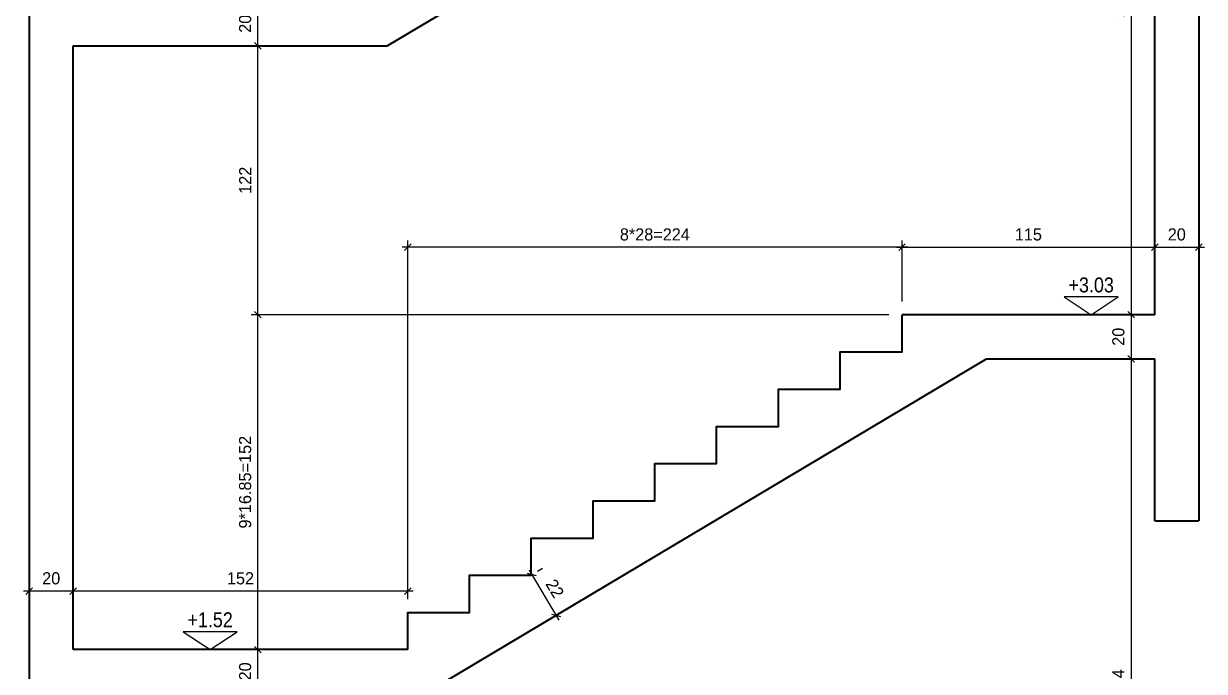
# Model space of a CAD drawing. Header units: inches. Extents: x -5298 to 11252, y 8210 to 22495.
# Drawn here: x 8395 to 8930, y 16199 to 16492 of the extents above; entities that cross this region are included whole.
import ezdxf
from ezdxf.enums import TextEntityAlignment as Align

# ---------------------------------------------------------------- set-up
doc = ezdxf.new("R2010")
doc.units = ezdxf.units.IN
doc.header["$LTSCALE"] = 55
doc.header["$MEASUREMENT"] = 0
doc.layers.get('Defpoints').update_dxf_attribs({"color": 40})
for name, color, linetype in [('BEAM', 3, 'Continuous'), ('dim', 2, 'Continuous'), ('otm-text', 1, 'Continuous'), ('P-lines', 3, 'Continuous')]:
    doc.layers.add(name, color=color, linetype=linetype)
doc.layers.add('W-Conc', color=3, linetype='Continuous', lineweight=40)
doc.styles.add('danmm', font='danmm.shx', dxfattribs={"width": 0.9})
doc.styles.add('HEBTXT', font='hebtxt-weld.shx')
doc.styles.add('ROMANS', font='romans')
doc.dimstyles.new('25', dxfattribs={"dimtxt": 5.5, "dimasz": 3, "dimexe": 3, "dimexo": 6, "dimgap": 3, "dimtad": 1, "dimdec": 0, "dimrnd": 0.5, "dimdsep": 46, "dimtxsty": 'HEBTXT', "dimblk1": 'OBLIQUE', "dimblk2": 'OBLIQUE', "dimsah": 1, "dimcen": 1, "dimdle": 2.5, "dimclre": 9, "dimclrt": 3, "dimadec": 0, "dimazin": 0, "dimtfac": 1, "dimtdec": 0, "dimtix": 1, "dimtmove": 2, "dimatfit": 3, "dimldrblk": 'OBLIQUE', "dimfxl": 1, "dimtolj": 1, "dimarcsym": 0})

# ---------------------------------------------------------------- blocks, each defined once
blk = doc.blocks.new('MF1')
blk.add_lwpolyline([(30, 20), (0, 0), (-30, 20)], close=True)
at = {"style": 'ROMANS'}
blk.add_attdef('0', text='', height=6, dxfattribs=at).set_placement((0, 25), align=Align.CENTER)
blk = doc.blocks.new('_OBLIQUE')
at = {"color": 0, "linetype": 'ByBlock'}
blk.add_line((-0.5, -0.5), (0.5, 0.5), dxfattribs=at)
blk = doc.blocks.new('*D1337')
at = {"layer": 'Defpoints', "color": 0, "linetype": 'Continuous', "ltscale": 5, "transparency": 16777216}
for p in [(8625.33, 16242.51, -0.82), (8636.23, 16224.2, -0.82), (8636.54, 16224.38)]:
    blk.add_point(p, dxfattribs=at)
at = {"layer": 'dim', "color": 0, "linetype": 'Continuous', "lineweight": -2, "ltscale": 5, "transparency": 16777216}
blk.add_line((8624.36, 16244.84), (8637.82, 16222.23), dxfattribs=at)
at = {"layer": 'dim', "color": 9, "linetype": 'Continuous', "lineweight": -2, "ltscale": 5, "transparency": 16777216}
for p, q in [((8630.48, 16245.58), (8628.21, 16244.23)), ((8641.38, 16227.27), (8639.12, 16225.92))]:
    blk.add_line(p, q, dxfattribs=at)
at = {"layer": 'dim', "color": 0, "linetype": 'Continuous', "lineweight": -2, "ltscale": 5, "transparency": 16777216, "xscale": 3, "yscale": 3, "zscale": 3}
for p, rotation in [((8625.64, 16242.7), 120.7677557353202), ((8636.54, 16224.38), 300.7677557353202)]:
    blk.add_blockref('_OBLIQUE', p, dxfattribs=dict(at, rotation=rotation))
at = {"layer": 'dim', "color": 3, "linetype": 'Continuous', "ltscale": 5, "transparency": 16777216, "insert": (8636.03, 16236.48), "char_height": 5.5, "attachment_point": 5, "rotation": 300.7678, "style": 'HEBTXT'}
blk.add_mtext('\\A1;22', dxfattribs=at)
blk = doc.blocks.new('*D1440')
at = {"layer": 'Defpoints', "color": 0, "linetype": 'Continuous', "ltscale": 5, "transparency": 16777216}
for p in [(8501.44, 16208.81), (8508.61, 16208.81, -0.31), (8509.35, 16189.16, -0.5)]:
    blk.add_point(p, dxfattribs=at)
at = {"layer": 'dim', "color": 0, "linetype": 'Continuous', "lineweight": -2, "ltscale": 5, "transparency": 16777216}
blk.add_line((8501.44, 16186.66), (8501.44, 16211.31), dxfattribs=at)
at = {"layer": 'dim', "color": 9, "linetype": 'Continuous', "lineweight": -2, "ltscale": 5, "transparency": 16777216}
for p, q in [((8502.61, 16208.81), (8498.44, 16208.81)), ((8503.35, 16189.16), (8498.44, 16189.16))]:
    blk.add_line(p, q, dxfattribs=at)
at = {"layer": 'dim', "color": 0, "linetype": 'Continuous', "lineweight": -2, "ltscale": 5, "transparency": 16777216, "xscale": 3, "yscale": 3, "zscale": 3}
for p, rotation in [((8501.44, 16208.81), 90), ((8501.44, 16189.16), 270)]:
    blk.add_blockref('_OBLIQUE', p, dxfattribs=dict(at, rotation=rotation))
at = {"layer": 'dim', "color": 3, "linetype": 'Continuous', "ltscale": 5, "transparency": 16777216, "insert": (8495.69, 16198.98), "char_height": 5.5, "attachment_point": 5, "rotation": 90, "style": 'HEBTXT'}
blk.add_mtext('\\A1;20', dxfattribs=at)
blk = doc.blocks.new('*D1441')
at = {"layer": 'Defpoints', "color": 0, "linetype": 'Continuous', "ltscale": 5, "transparency": 16777216}
for p in [(8501.44, 16360.46), (8793.3, 16360.46, 0.34), (8508.61, 16208.81, -0.31)]:
    blk.add_point(p, dxfattribs=at)
at = {"layer": 'dim', "color": 9, "linetype": 'Continuous', "lineweight": -2, "ltscale": 5, "transparency": 16777216}
for p, q in [((8787.3, 16360.46), (8498.44, 16360.46)), ((8502.61, 16208.81), (8498.44, 16208.81))]:
    blk.add_line(p, q, dxfattribs=at)
at = {"layer": 'dim', "color": 0, "linetype": 'Continuous', "lineweight": -2, "ltscale": 5, "transparency": 16777216}
blk.add_line((8501.44, 16206.31), (8501.44, 16362.96), dxfattribs=at)
at = {"layer": 'dim', "color": 0, "linetype": 'Continuous', "lineweight": -2, "ltscale": 5, "transparency": 16777216, "xscale": 3, "yscale": 3, "zscale": 3}
for p, rotation in [((8501.44, 16360.46), 90), ((8501.44, 16208.81), 270)]:
    blk.add_blockref('_OBLIQUE', p, dxfattribs=dict(at, rotation=rotation))
at = {"layer": 'dim', "color": 3, "linetype": 'Continuous', "ltscale": 5, "transparency": 16777216, "insert": (8495.69, 16284.63), "char_height": 5.5, "attachment_point": 5, "rotation": 90, "style": 'HEBTXT'}
blk.add_mtext('\\A1;9*16.85=152', dxfattribs=at)
blk = doc.blocks.new('*D1442')
at = {"layer": 'Defpoints', "color": 0, "linetype": 'Continuous', "ltscale": 5, "transparency": 16777216}
for p in [(8501.44, 16482.16), (8508.98, 16482.16, 0), (8793.3, 16360.46, 0.34)]:
    blk.add_point(p, dxfattribs=at)
at = {"layer": 'dim', "color": 0, "linetype": 'Continuous', "lineweight": -2, "ltscale": 5, "transparency": 16777216}
blk.add_line((8501.44, 16357.96), (8501.44, 16484.66), dxfattribs=at)
at = {"layer": 'dim', "color": 9, "linetype": 'Continuous', "lineweight": -2, "ltscale": 5, "transparency": 16777216}
for p, q in [((8502.98, 16482.16), (8498.44, 16482.16)), ((8787.3, 16360.46), (8498.44, 16360.46))]:
    blk.add_line(p, q, dxfattribs=at)
at = {"layer": 'dim', "color": 0, "linetype": 'Continuous', "lineweight": -2, "ltscale": 5, "transparency": 16777216, "xscale": 3, "yscale": 3, "zscale": 3}
for p, rotation in [((8501.44, 16482.16), 90), ((8501.44, 16360.46), 270)]:
    blk.add_blockref('_OBLIQUE', p, dxfattribs=dict(at, rotation=rotation))
at = {"layer": 'dim', "color": 3, "linetype": 'Continuous', "ltscale": 5, "transparency": 16777216, "insert": (8495.69, 16421.31), "char_height": 5.5, "attachment_point": 5, "rotation": 90, "style": 'HEBTXT'}
blk.add_mtext('\\A1;122', dxfattribs=at)
blk = doc.blocks.new('*D1431')
at = {"layer": 'Defpoints', "color": 0, "linetype": 'Continuous', "ltscale": 5, "transparency": 16777216}
for p in [(8501.44, 16502.16), (8509.6, 16502.16, 0.34), (8508.98, 16482.16, 0)]:
    blk.add_point(p, dxfattribs=at)
at = {"layer": 'dim', "color": 9, "linetype": 'Continuous', "lineweight": -2, "ltscale": 5, "transparency": 16777216}
for p, q in [((8503.6, 16502.16), (8498.44, 16502.16)), ((8502.98, 16482.16), (8498.44, 16482.16))]:
    blk.add_line(p, q, dxfattribs=at)
at = {"layer": 'dim', "color": 0, "linetype": 'Continuous', "lineweight": -2, "ltscale": 5, "transparency": 16777216}
blk.add_line((8501.44, 16479.66), (8501.44, 16504.66), dxfattribs=at)
at = {"layer": 'dim', "color": 0, "linetype": 'Continuous', "lineweight": -2, "ltscale": 5, "transparency": 16777216, "xscale": 3, "yscale": 3, "zscale": 3}
for p, rotation in [((8501.44, 16502.16), 90), ((8501.44, 16482.16), 270)]:
    blk.add_blockref('_OBLIQUE', p, dxfattribs=dict(at, rotation=rotation))
at = {"layer": 'dim', "color": 3, "linetype": 'Continuous', "ltscale": 5, "transparency": 16777216, "insert": (8495.69, 16492.16), "char_height": 5.5, "attachment_point": 5, "rotation": 90, "style": 'HEBTXT'}
blk.add_mtext('\\A1;20', dxfattribs=at)
blk = doc.blocks.new('*D1463')
at = {"layer": 'Defpoints', "color": 0, "linetype": 'Continuous', "ltscale": 5, "transparency": 16777216}
for p in [(8897.62, 16642.16, -0.16), (8897.11, 16360.46), (8903.8, 16360.46, 0.34)]:
    blk.add_point(p, dxfattribs=at)
at = {"layer": 'dim', "color": 0, "linetype": 'Continuous', "lineweight": -2, "ltscale": 5, "transparency": 16777216}
blk.add_line((8897.11, 16644.66), (8897.11, 16357.96), dxfattribs=at)
at = {"layer": 'dim', "color": 9, "linetype": 'Continuous', "lineweight": -2, "ltscale": 5, "transparency": 16777216}
for p, q in [((8891.62, 16642.16), (8894.11, 16642.16)), ((8897.8, 16360.46), (8894.11, 16360.46))]:
    blk.add_line(p, q, dxfattribs=at)
at = {"layer": 'dim', "color": 0, "linetype": 'Continuous', "lineweight": -2, "ltscale": 5, "transparency": 16777216, "xscale": 3, "yscale": 3, "zscale": 3}
for p, rotation in [((8897.11, 16642.16), 90), ((8897.11, 16360.46), 270)]:
    blk.add_blockref('_OBLIQUE', p, dxfattribs=dict(at, rotation=rotation))
at = {"layer": 'dim', "color": 3, "linetype": 'Continuous', "ltscale": 5, "transparency": 16777216, "insert": (8891.36, 16501.31), "char_height": 5.5, "attachment_point": 5, "rotation": 90, "style": 'HEBTXT'}
blk.add_mtext('\\A1;282', dxfattribs=at)
blk = doc.blocks.new('*D1464')
at = {"layer": 'Defpoints', "color": 0, "linetype": 'Continuous', "ltscale": 5, "transparency": 16777216}
for p in [(8903.8, 16360.46, 0.34), (8897.11, 16340.46), (8899.51, 16340.46, 0.35)]:
    blk.add_point(p, dxfattribs=at)
at = {"layer": 'dim', "color": 9, "linetype": 'Continuous', "lineweight": -2, "ltscale": 5, "transparency": 16777216}
for p, q in [((8897.8, 16360.46), (8894.11, 16360.46)), ((8893.51, 16340.46), (8894.11, 16340.46))]:
    blk.add_line(p, q, dxfattribs=at)
at = {"layer": 'dim', "color": 0, "linetype": 'Continuous', "lineweight": -2, "ltscale": 5, "transparency": 16777216}
blk.add_line((8897.11, 16362.96), (8897.11, 16337.96), dxfattribs=at)
at = {"layer": 'dim', "color": 0, "linetype": 'Continuous', "lineweight": -2, "ltscale": 5, "transparency": 16777216, "xscale": 3, "yscale": 3, "zscale": 3}
for p, rotation in [((8897.11, 16360.46), 90), ((8897.11, 16340.46), 270)]:
    blk.add_blockref('_OBLIQUE', p, dxfattribs=dict(at, rotation=rotation))
at = {"layer": 'dim', "color": 3, "linetype": 'Continuous', "ltscale": 5, "transparency": 16777216, "insert": (8891.36, 16350.46), "char_height": 5.5, "attachment_point": 5, "rotation": 90, "style": 'HEBTXT'}
blk.add_mtext('\\A1;20', dxfattribs=at)
blk = doc.blocks.new('*D1465')
at = {"layer": 'Defpoints', "color": 0, "linetype": 'Continuous', "ltscale": 5, "transparency": 16777216}
for p in [(8899.51, 16340.46, 0.35), (8897.11, 16047.16), (8902.25, 16047.16, -0.31)]:
    blk.add_point(p, dxfattribs=at)
at = {"layer": 'dim', "color": 9, "linetype": 'Continuous', "lineweight": -2, "ltscale": 5, "transparency": 16777216}
for p, q in [((8893.51, 16340.46), (8894.11, 16340.46)), ((8896.25, 16047.16), (8894.11, 16047.16))]:
    blk.add_line(p, q, dxfattribs=at)
at = {"layer": 'dim', "color": 0, "linetype": 'Continuous', "lineweight": -2, "ltscale": 5, "transparency": 16777216}
blk.add_line((8897.11, 16342.96), (8897.11, 16044.66), dxfattribs=at)
at = {"layer": 'dim', "color": 0, "linetype": 'Continuous', "lineweight": -2, "ltscale": 5, "transparency": 16777216, "xscale": 3, "yscale": 3, "zscale": 3}
for p, rotation in [((8897.11, 16340.46), 90), ((8897.11, 16047.16), 270)]:
    blk.add_blockref('_OBLIQUE', p, dxfattribs=dict(at, rotation=rotation))
at = {"layer": 'dim', "color": 3, "linetype": 'Continuous', "ltscale": 5, "transparency": 16777216, "insert": (8891.36, 16193.81), "char_height": 5.5, "attachment_point": 5, "rotation": 90, "style": 'HEBTXT'}
blk.add_mtext('\\A1;294', dxfattribs=at)
blk = doc.blocks.new('*D1478')
at = {"layer": 'Defpoints', "color": 0, "linetype": 'Continuous', "ltscale": 5, "transparency": 16777216}
for p in [(8907.81, 16391.01), (8907.81, 16372.27, 0.34), (8793.3, 16360.46, -0.82)]:
    blk.add_point(p, dxfattribs=at)
at = {"layer": 'dim', "color": 9, "linetype": 'Continuous', "lineweight": -2, "ltscale": 5, "transparency": 16777216}
for p, q in [((8793.3, 16366.46), (8793.3, 16394.01)), ((8907.81, 16378.27), (8907.81, 16394.01))]:
    blk.add_line(p, q, dxfattribs=at)
at = {"layer": 'dim', "color": 0, "linetype": 'Continuous', "lineweight": -2, "ltscale": 5, "transparency": 16777216}
blk.add_line((8790.8, 16391.01), (8910.31, 16391.01), dxfattribs=at)
at = {"layer": 'dim', "color": 0, "linetype": 'Continuous', "lineweight": -2, "ltscale": 5, "transparency": 16777216, "xscale": 3, "yscale": 3, "zscale": 3, "rotation": 180}
blk.add_blockref('_OBLIQUE', (8793.3, 16391.01), dxfattribs=at)
at = {"layer": 'dim', "color": 0, "linetype": 'Continuous', "lineweight": -2, "ltscale": 5, "transparency": 16777216, "xscale": 3, "yscale": 3, "zscale": 3}
blk.add_blockref('_OBLIQUE', (8907.81, 16391.01), dxfattribs=at)
at = {"layer": 'dim', "color": 3, "linetype": 'Continuous', "ltscale": 5, "transparency": 16777216, "insert": (8850.56, 16396.76), "char_height": 5.5, "attachment_point": 5, "style": 'HEBTXT'}
blk.add_mtext('\\A1;115', dxfattribs=at)
blk = doc.blocks.new('*D1479')
at = {"layer": 'Defpoints', "color": 0, "linetype": 'Continuous', "ltscale": 5, "transparency": 16777216}
for p in [(8927.81, 16391.01), (8927.81, 16380.82, 0.38), (8907.81, 16372.27, 0.34)]:
    blk.add_point(p, dxfattribs=at)
at = {"layer": 'dim', "color": 9, "linetype": 'Continuous', "lineweight": -2, "ltscale": 5, "transparency": 16777216}
for p, q in [((8907.81, 16378.27), (8907.81, 16394.01)), ((8927.81, 16386.82), (8927.81, 16394.01))]:
    blk.add_line(p, q, dxfattribs=at)
at = {"layer": 'dim', "color": 0, "linetype": 'Continuous', "lineweight": -2, "ltscale": 5, "transparency": 16777216}
blk.add_line((8905.31, 16391.01), (8930.31, 16391.01), dxfattribs=at)
at = {"layer": 'dim', "color": 0, "linetype": 'Continuous', "lineweight": -2, "ltscale": 5, "transparency": 16777216, "xscale": 3, "yscale": 3, "zscale": 3, "rotation": 180}
blk.add_blockref('_OBLIQUE', (8907.81, 16391.01), dxfattribs=at)
at = {"layer": 'dim', "color": 0, "linetype": 'Continuous', "lineweight": -2, "ltscale": 5, "transparency": 16777216, "xscale": 3, "yscale": 3, "zscale": 3}
blk.add_blockref('_OBLIQUE', (8927.81, 16391.01), dxfattribs=at)
at = {"layer": 'dim', "color": 3, "linetype": 'Continuous', "ltscale": 5, "transparency": 16777216, "insert": (8917.81, 16396.76), "char_height": 5.5, "attachment_point": 5, "style": 'HEBTXT'}
blk.add_mtext('\\A1;20', dxfattribs=at)
blk = doc.blocks.new('*D1480')
at = {"layer": 'Defpoints', "color": 0, "linetype": 'Continuous', "ltscale": 5, "transparency": 16777216}
for p in [(8569.33, 16391.01), (8793.3, 16360.46, -0.82), (8569.33, 16225.66, -0.82)]:
    blk.add_point(p, dxfattribs=at)
at = {"layer": 'dim', "color": 9, "linetype": 'Continuous', "lineweight": -2, "ltscale": 5, "transparency": 16777216}
for p, q in [((8569.33, 16231.66), (8569.33, 16394.01)), ((8793.3, 16366.46), (8793.3, 16394.01))]:
    blk.add_line(p, q, dxfattribs=at)
at = {"layer": 'dim', "color": 0, "linetype": 'Continuous', "lineweight": -2, "ltscale": 5, "transparency": 16777216}
blk.add_line((8795.8, 16391.01), (8566.83, 16391.01), dxfattribs=at)
at = {"layer": 'dim', "color": 0, "linetype": 'Continuous', "lineweight": -2, "ltscale": 5, "transparency": 16777216, "xscale": 3, "yscale": 3, "zscale": 3, "rotation": 180}
blk.add_blockref('_OBLIQUE', (8569.33, 16391.01), dxfattribs=at)
at = {"layer": 'dim', "color": 0, "linetype": 'Continuous', "lineweight": -2, "ltscale": 5, "transparency": 16777216, "xscale": 3, "yscale": 3, "zscale": 3}
blk.add_blockref('_OBLIQUE', (8793.3, 16391.01), dxfattribs=at)
at = {"layer": 'dim', "color": 3, "linetype": 'Continuous', "ltscale": 5, "transparency": 16777216, "insert": (8681.32, 16396.76), "char_height": 5.5, "attachment_point": 5, "style": 'HEBTXT'}
blk.add_mtext('\\A1;8*28=224', dxfattribs=at)
blk = doc.blocks.new('*D1481')
at = {"layer": 'Defpoints', "color": 0, "linetype": 'Continuous', "ltscale": 5, "transparency": 16777216}
for p in [(8417.81, 16235.33), (8417.81, 16223.03, 0.05), (8569.33, 16225.66, -0.82)]:
    blk.add_point(p, dxfattribs=at)
at = {"layer": 'dim', "color": 9, "linetype": 'Continuous', "lineweight": -2, "ltscale": 5, "transparency": 16777216}
for p, q in [((8417.81, 16229.03), (8417.81, 16238.33)), ((8569.33, 16231.66), (8569.33, 16238.33))]:
    blk.add_line(p, q, dxfattribs=at)
at = {"layer": 'dim', "color": 0, "linetype": 'Continuous', "lineweight": -2, "ltscale": 5, "transparency": 16777216}
blk.add_line((8571.83, 16235.33), (8415.31, 16235.33), dxfattribs=at)
at = {"layer": 'dim', "color": 0, "linetype": 'Continuous', "lineweight": -2, "ltscale": 5, "transparency": 16777216, "xscale": 3, "yscale": 3, "zscale": 3, "rotation": 180}
blk.add_blockref('_OBLIQUE', (8417.81, 16235.33), dxfattribs=at)
at = {"layer": 'dim', "color": 0, "linetype": 'Continuous', "lineweight": -2, "ltscale": 5, "transparency": 16777216, "xscale": 3, "yscale": 3, "zscale": 3}
blk.add_blockref('_OBLIQUE', (8569.33, 16235.33), dxfattribs=at)
at = {"layer": 'dim', "color": 3, "linetype": 'Continuous', "ltscale": 5, "transparency": 16777216, "insert": (8493.57, 16241.08), "char_height": 5.5, "attachment_point": 5, "style": 'HEBTXT'}
blk.add_mtext('\\A1;152', dxfattribs=at)
blk = doc.blocks.new('*D1482')
at = {"layer": 'Defpoints', "color": 0, "linetype": 'Continuous', "ltscale": 5, "transparency": 16777216}
for p in [(8397.81, 16235.33), (8397.81, 16222.82, 0.04), (8417.81, 16223.03, 0.05)]:
    blk.add_point(p, dxfattribs=at)
at = {"layer": 'dim', "color": 9, "linetype": 'Continuous', "lineweight": -2, "ltscale": 5, "transparency": 16777216}
for p, q in [((8397.81, 16228.82), (8397.81, 16238.33)), ((8417.81, 16229.03), (8417.81, 16238.33))]:
    blk.add_line(p, q, dxfattribs=at)
at = {"layer": 'dim', "color": 0, "linetype": 'Continuous', "lineweight": -2, "ltscale": 5, "transparency": 16777216}
blk.add_line((8420.31, 16235.33), (8395.31, 16235.33), dxfattribs=at)
at = {"layer": 'dim', "color": 0, "linetype": 'Continuous', "lineweight": -2, "ltscale": 5, "transparency": 16777216, "xscale": 3, "yscale": 3, "zscale": 3, "rotation": 180}
blk.add_blockref('_OBLIQUE', (8397.81, 16235.33), dxfattribs=at)
at = {"layer": 'dim', "color": 0, "linetype": 'Continuous', "lineweight": -2, "ltscale": 5, "transparency": 16777216, "xscale": 3, "yscale": 3, "zscale": 3}
blk.add_blockref('_OBLIQUE', (8417.81, 16235.33), dxfattribs=at)
at = {"layer": 'dim', "color": 3, "linetype": 'Continuous', "ltscale": 5, "transparency": 16777216, "insert": (8407.81, 16241.08), "char_height": 5.5, "attachment_point": 5, "style": 'HEBTXT'}
blk.add_mtext('\\A1;20', dxfattribs=at)

msp = doc.modelspace()

# ---------------------------------------------------------------- linework, layer by layer
at = {"layer": 'BEAM', "linetype": 'Continuous'}
for points, elevation in [([(8417.81, 16482.16), (8559.97, 16482.16)], -0.45), ([(8907.81, 16340.46), (8831.51, 16340.46)], -0.11)]:
    msp.add_lwpolyline(points, dxfattribs=dict(at, elevation=elevation))
at = {"layer": 'W-Conc', "ltscale": 5}
for p, q in [((8397.81, 16869.68, -0.47), (8397.81, 15127.16, -0.3)), ((8927.81, 16869.68, -0.1), (8927.81, 16267.16, -0.06)), ((8559.97, 16482.16, -0.62), (8828.72, 16642.16, -0.62)), ((8907.81, 16360.46, -0.11), (8907.81, 16642.16, -0.14)), ((8417.81, 16208.81, -0.4), (8417.81, 16482.16, -0.43)), ((8577.38, 16189.16, -1.27), (8831.51, 16340.46, -1.27)), ((8907.81, 16267.16, -0.1), (8907.81, 16340.46, -0.11)), ((8907.81, 16267.16, -0.95), (8927.81, 16267.16, -0.95))]:
    msp.add_line(p, q, dxfattribs=at)
for points, elevation in [([(8569.33, 16208.81), (8569.33, 16225.66), (8597.33, 16225.66), (8597.33, 16242.51), (8625.33, 16242.51), (8625.33, 16259.36), (8653.33, 16259.36), (8653.33, 16276.21), (8681.32, 16276.21), (8681.32, 16293.06), (8709.32, 16293.06), (8709.32, 16309.91), (8737.33, 16309.91), (8737.31, 16326.76), (8765.31, 16326.76), (8765.33, 16343.61), (8793.3, 16343.61), (8793.3, 16360.46)], -1.27), ([(8907.81, 16360.46), (8793.3, 16360.46)], -0.11), ([(8569.33, 16208.81), (8417.81, 16208.81)], -0.76)]:
    msp.add_lwpolyline(points, dxfattribs=dict(at, elevation=elevation))
for points in [[(8417.81, 16482.16, -0.45), (8559.97, 16482.16, -0.45)], [(8831.51, 16340.46, -0.33), (8907.81, 16340.46, -0.11)]]:
    msp.add_polyline3d(points, dxfattribs=at)

# ---------------------------------------------------------------- block references
at = {"layer": 'P-lines', "color": 3}
ref = msp.add_blockref('MF1', (8879.02, 16360.39, -0.11), dxfattribs=dict(at, xscale=-0.4065600000089035, yscale=0.4065600000089035, zscale=0.4065600000089035))
ref.add_attrib('-3.25', '+3.03', dxfattribs={"layer": 'otm-text', "height": 6.75, "style": 'danmm', "width": 0.9}).set_placement((8879.02, 16370.55, -0.11), align=Align.CENTER)
ref = msp.add_blockref('MF1', (8479.81, 16208.81, -0.76), dxfattribs=dict(at, xscale=-0.4065600000089035, yscale=0.4065600000089035, zscale=0.4065600000089035))
ref.add_attrib('-3.25', '+1.52', dxfattribs={"layer": 'otm-text', "height": 6.75, "style": 'danmm', "width": 0.9}).set_placement((8479.81, 16218.97, -0.76), align=Align.CENTER)

# ---------------------------------------------------------------- dimensions: what is measured, and where the dimension line sits
at = {"layer": 'dim', "linetype": 'Continuous', "ltscale": 5}
for base, p1, p2, picture, middle in [((8897.11, 16360.46, -0.45), (8897.62, 16642.16, -0.62), (8903.8, 16360.46, -0.11), '*D1463', (8891.36, 16501.31, -0.45)), ((8501.44, 16502.16, -0.45), (8508.98, 16482.16, -0.45), (8509.6, 16502.16, -0.11), '*D1431', (8495.69, 16492.16, -0.45)), ((8501.44, 16482.16, -0.45), (8793.3, 16360.46, -0.11), (8508.98, 16482.16, -0.45), '*D1442', (8495.69, 16421.31, -0.45)), ((8897.11, 16340.46, -0.45), (8903.8, 16360.46, -0.11), (8899.51, 16340.46, -0.11), '*D1464', (8891.36, 16350.46, -0.45)), ((8897.11, 16047.16, -0.45), (8899.51, 16340.46, -0.11), (8902.25, 16047.16, -0.76), '*D1465', (8891.36, 16193.81, -0.45)), ((8501.44, 16208.81, -0.45), (8509.35, 16189.16, -0.95), (8508.61, 16208.81, -0.76), '*D1440', (8495.69, 16198.98, -0.45))]:
    dim = msp.add_linear_dim(base=base, p1=p1, p2=p2, angle=90, dimstyle='25', dxfattribs=at)
    dim.commit()
    dim.dimension.update_dxf_attribs({"geometry": picture, "text_midpoint": middle})
dim = msp.add_linear_dim(base=(8569.33, 16391.01, -0.45), p1=(8793.3, 16360.46, -1.27), p2=(8569.33, 16225.66, -1.27), text='8*28=<>', dimstyle='25', dxfattribs=at)
dim.commit()
dim.dimension.update_dxf_attribs({"geometry": '*D1480', "text_midpoint": (8681.32, 16396.76, -0.45)})
for base, p1, p2, picture, middle in [((8907.81, 16391.01, -0.45), (8793.3, 16360.46, -1.27), (8907.81, 16372.27, -0.11), '*D1478', (8850.56, 16396.76, -0.45)), ((8927.81, 16391.01, -0.45), (8907.81, 16372.27, -0.11), (8927.81, 16380.82, -0.07), '*D1479', (8917.81, 16396.76, -0.45)), ((8397.81, 16235.33, -0.45), (8417.81, 16223.03, -0.4), (8397.81, 16222.82, -0.41), '*D1482', (8407.81, 16241.08, -0.45)), ((8417.81, 16235.33, -0.45), (8569.33, 16225.66, -1.27), (8417.81, 16223.03, -0.4), '*D1481', (8493.57, 16241.08, -0.45))]:
    dim = msp.add_linear_dim(base=base, p1=p1, p2=p2, dimstyle='25', dxfattribs=at)
    dim.commit()
    dim.dimension.update_dxf_attribs({"geometry": picture, "text_midpoint": middle})
dim = msp.add_linear_dim(base=(8501.44, 16360.46, -0.45), p1=(8508.61, 16208.81, -0.76), p2=(8793.3, 16360.46, -0.11), angle=90, text='9*16.85=<>', dimstyle='25', dxfattribs=at)
dim.commit()
dim.dimension.update_dxf_attribs({"geometry": '*D1441', "text_midpoint": (8495.69, 16284.63, -0.45)})
dim = msp.add_aligned_dim(p1=(8625.33, 16242.51, -1.27), p2=(8636.23, 16224.2, -1.27), distance=0.36, dimstyle='25', dxfattribs=at)
dim.commit()
dim.dimension.update_dxf_attribs({"geometry": '*D1337', "text_midpoint": (8636.03, 16236.48, -0.45)})

doc.saveas('drawing.dxf')
